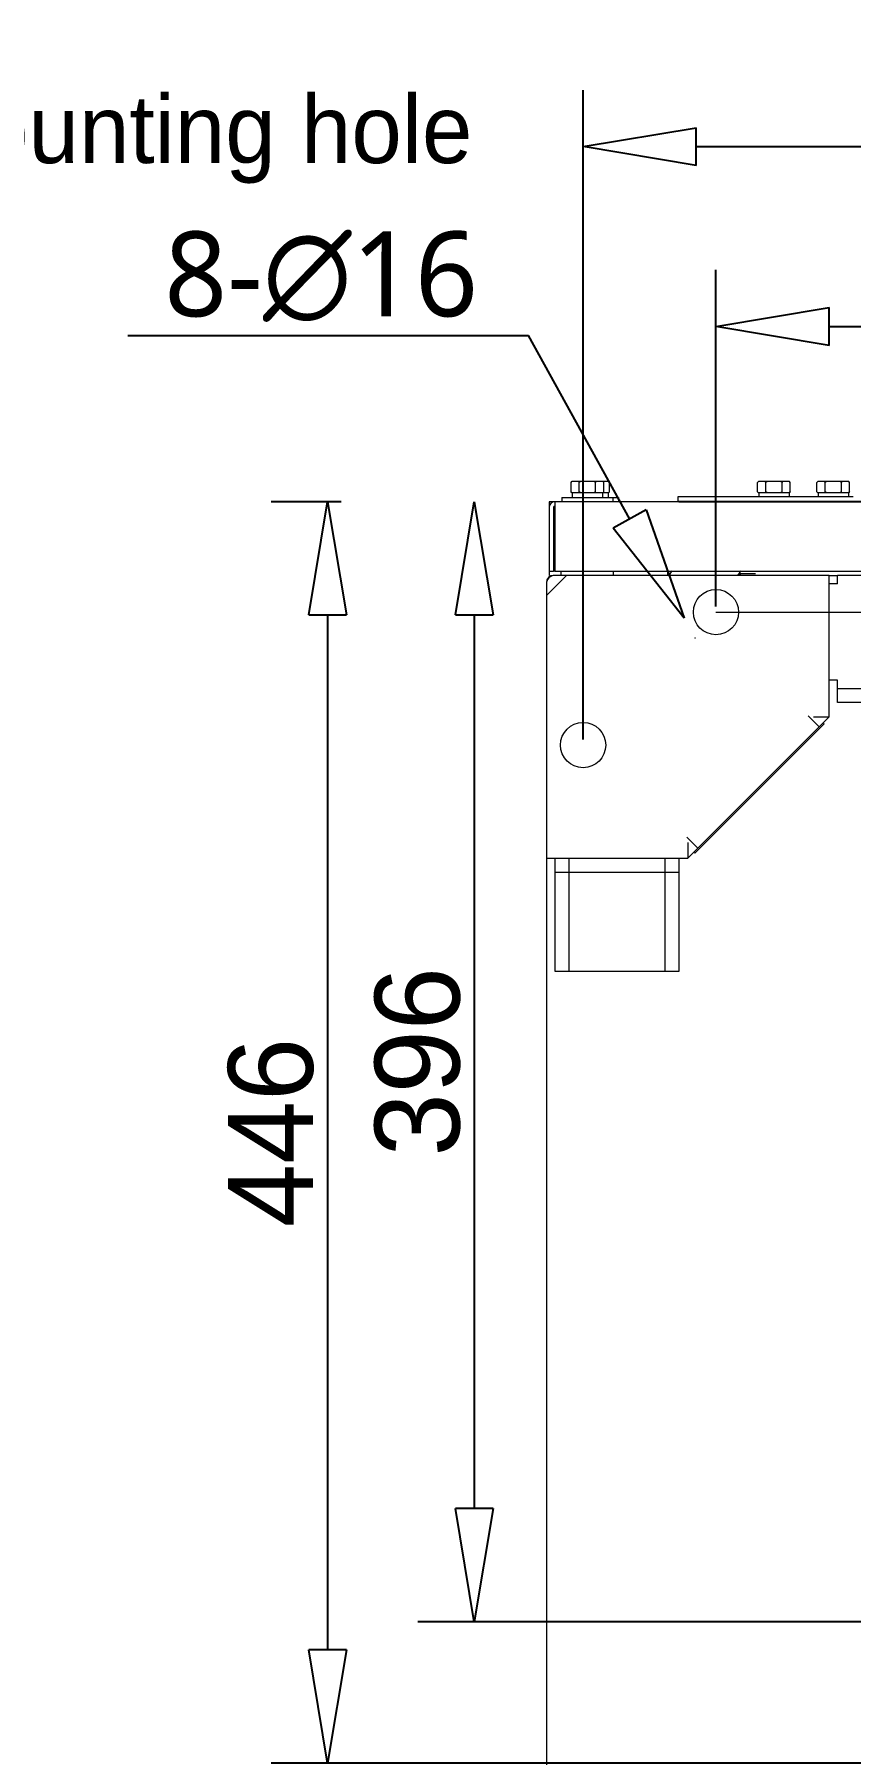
# Model space of a CAD drawing. Header units: inches. Extents: x -4705 to 38647, y 7098 to 31800.
# Drawn here: x 4649 to 4938, y 26205 to 26813 of the extents above; entities that cross this region are included whole.
import ezdxf

# ---------------------------------------------------------------- set-up
doc = ezdxf.new("R2010")
doc.units = ezdxf.units.IN
doc.header["$LTSCALE"] = 10
doc.header["$MEASUREMENT"] = 0
doc.linetypes.add('CENTER', pattern=[2, 1.25, -0.25, 0.25, -0.25])
doc.layers.get('0').update_dxf_attribs({"lineweight": 0})
doc.layers.get('Defpoints').update_dxf_attribs({"lineweight": 0})
doc.layers.add('00_COMPONENTS', color=7, linetype='Continuous', lineweight=0)
doc.styles.add('DWGTransNewTextStyle', font='SourceHanSansCN-Normal.ttf')
doc.styles.get("Standard").update_dxf_attribs({"font": 'SourceHanSansCN-Normal.ttf'})
doc.dimstyles.new('副本 (2) Standard', dxfattribs={"dimtxt": 30, "dimasz": 40, "dimexe": 20, "dimexo": 2, "dimgap": 5, "dimtad": 1, "dimtoh": 1, "dimdec": 0, "dimdsep": 46, "dimtxsty": 'Standard', "dimblk": 'CLOSEDBLANK', "dimcen": 0.09, "dimclrd": 256, "dimadec": 0, "dimazin": 0, "dimtfac": 1, "dimtdec": 0, "dimtofl": 0, "dimtmove": 1, "dimatfit": 2, "dimldrblk": 'CLOSEDBLANK', "dimfxl": 1, "dimtolj": 1, "dimtzin": 0, "dimarcsym": 0})

# ---------------------------------------------------------------- blocks, each defined once
blk = doc.blocks.new('_ClosedBlank')
at = {"color": 0, "linetype": 'ByBlock', "lineweight": -2}
for p, q in [((-1, 0.167), (0, 0)), ((-1, 0.167), (-1, -0.167)), ((0, 0), (-1, -0.167))]:
    blk.add_line(p, q, dxfattribs=at)
blk = doc.blocks.new('*D19')
at = {"color": 0, "linetype": 'CENTER', "lineweight": -2, "ltscale": 50, "transparency": 16777216}
for p, q in [((4890.51, 26610.97), (4890.51, 26729.97)), ((5370.51, 26597.74), (5370.51, 26729.97))]:
    blk.add_line(p, q, dxfattribs=at)
at = {"linetype": 'CENTER', "lineweight": -2, "ltscale": 50, "transparency": 16777216}
blk.add_line((4930.51, 26709.97), (5330.51, 26709.97), dxfattribs=at)
at = {"layer": 'Defpoints', "color": 0, "linetype": 'CENTER', "transparency": 16777216}
for p in [(5370.51, 26709.97), (4890.51, 26608.97), (5370.51, 26595.74)]:
    blk.add_point(p, dxfattribs=at)
at = {"linetype": 'ByBlock', "lineweight": -2, "transparency": 16777216, "xscale": 40, "yscale": 40, "zscale": 40, "rotation": 180}
blk.add_blockref('_ClosedBlank', (4890.51, 26709.97), dxfattribs=at)
at = {"linetype": 'ByBlock', "lineweight": -2, "transparency": 16777216, "xscale": 40, "yscale": 40, "zscale": 40}
blk.add_blockref('_ClosedBlank', (5370.51, 26709.97), dxfattribs=at)
at = {"color": 0, "linetype": 'CENTER', "ltscale": 50, "transparency": 16777216, "insert": (5130.51, 26729.97), "char_height": 30, "attachment_point": 5}
blk.add_mtext('\\A1;480', dxfattribs=at)
blk = doc.blocks.new('*D21')
at = {"color": 0, "linetype": 'CENTER', "lineweight": -2, "ltscale": 50, "transparency": 16777216}
for p, q in [((4843.51, 26563.97), (4843.51, 26793.6)), ((5370.51, 26589.89), (5370.51, 26793.6))]:
    blk.add_line(p, q, dxfattribs=at)
at = {"linetype": 'CENTER', "lineweight": -2, "ltscale": 50, "transparency": 16777216}
blk.add_line((4883.51, 26773.6), (5330.51, 26773.6), dxfattribs=at)
at = {"layer": 'Defpoints', "color": 0, "linetype": 'CENTER', "transparency": 16777216}
for p in [(5370.51, 26773.6), (5370.51, 26587.89), (4843.51, 26561.97)]:
    blk.add_point(p, dxfattribs=at)
at = {"linetype": 'ByBlock', "lineweight": -2, "transparency": 16777216, "xscale": 40, "yscale": 40, "zscale": 40, "rotation": 180}
blk.add_blockref('_ClosedBlank', (4843.51, 26773.6), dxfattribs=at)
at = {"linetype": 'ByBlock', "lineweight": -2, "transparency": 16777216, "xscale": 40, "yscale": 40, "zscale": 40}
blk.add_blockref('_ClosedBlank', (5370.51, 26773.6), dxfattribs=at)
at = {"color": 0, "linetype": 'CENTER', "ltscale": 50, "transparency": 16777216, "insert": (5107.01, 26793.6), "char_height": 30, "attachment_point": 5}
blk.add_mtext('\\A1;527', dxfattribs=at)
blk = doc.blocks.new('*D27')
at = {"color": 0, "linetype": 'CENTER', "lineweight": -2, "ltscale": 50, "transparency": 16777216}
for p, q in [((5752.36, 26647.97), (4784.99, 26647.97)), ((5039.92, 26251.97), (4784.99, 26251.97))]:
    blk.add_line(p, q, dxfattribs=at)
at = {"linetype": 'CENTER', "lineweight": -2, "ltscale": 50, "transparency": 16777216}
blk.add_line((4804.99, 26607.97), (4804.99, 26291.97), dxfattribs=at)
at = {"layer": 'Defpoints', "color": 0, "linetype": 'CENTER', "transparency": 16777216}
for p in [(5754.36, 26647.97), (4804.99, 26251.97), (5041.92, 26251.97)]:
    blk.add_point(p, dxfattribs=at)
at = {"linetype": 'ByBlock', "lineweight": -2, "transparency": 16777216, "xscale": 40, "yscale": 40, "zscale": 40}
for p, rotation in [((4804.99, 26647.97), 90), ((4804.99, 26251.97), 270)]:
    blk.add_blockref('_ClosedBlank', p, dxfattribs=dict(at, rotation=rotation))
at = {"color": 0, "linetype": 'CENTER', "ltscale": 50, "transparency": 16777216, "insert": (4784.99, 26449.97), "char_height": 30, "attachment_point": 5, "rotation": 90}
blk.add_mtext('\\A1;396', dxfattribs=at)
blk = doc.blocks.new('*D28')
at = {"color": 0, "linetype": 'CENTER', "lineweight": -2, "ltscale": 50, "transparency": 16777216}
for p, q in [((5507.92, 26647.97), (4733.1, 26647.97)), ((5040.89, 26201.97), (4733.1, 26201.97))]:
    blk.add_line(p, q, dxfattribs=at)
at = {"linetype": 'CENTER', "lineweight": -2, "ltscale": 50, "transparency": 16777216}
blk.add_line((4753.1, 26607.97), (4753.1, 26241.97), dxfattribs=at)
at = {"layer": 'Defpoints', "color": 0, "linetype": 'CENTER', "transparency": 16777216}
for p in [(5509.92, 26647.97), (4753.1, 26201.97), (5042.89, 26201.97)]:
    blk.add_point(p, dxfattribs=at)
at = {"linetype": 'ByBlock', "lineweight": -2, "transparency": 16777216, "xscale": 40, "yscale": 40, "zscale": 40}
for p, rotation in [((4753.1, 26647.97), 90), ((4753.1, 26201.97), 270)]:
    blk.add_blockref('_ClosedBlank', p, dxfattribs=dict(at, rotation=rotation))
at = {"color": 0, "linetype": 'CENTER', "ltscale": 50, "transparency": 16777216, "insert": (4733.1, 26424.97), "char_height": 30, "attachment_point": 5, "rotation": 90}
blk.add_mtext('\\A1;446', dxfattribs=at)
blk = doc.blocks.new('*D38')
at = {"lineweight": -2, "ltscale": 50, "transparency": 16777216}
for p in [(4682.45, 26706.84), (4859.98, 26641.89)]:
    blk.add_line(p, (4824.18, 26706.84), dxfattribs=at)
at = {"color": 0, "ltscale": 50, "transparency": 16777216}
for p, q in [((4883.07, 26599.86), (4883.25, 26599.86)), ((4883.16, 26599.77), (4883.16, 26599.95))]:
    blk.add_line(p, q, dxfattribs=at)
at = {"layer": 'Defpoints', "color": 0, "linetype": 'CENTER', "transparency": 16777216}
for p in [(4879.3, 26606.86), (4887.02, 26592.85)]:
    blk.add_point(p, dxfattribs=at)
at = {"linetype": 'ByBlock', "lineweight": -2, "transparency": 16777216, "xscale": 40, "yscale": 40, "zscale": 40, "rotation": 298.8689922299727}
blk.add_blockref('_ClosedBlank', (4879.3, 26606.86), dxfattribs=at)
at = {"color": 0, "linetype": 'CENTER', "ltscale": 50, "transparency": 16777216, "insert": (4750.82, 26727.6), "char_height": 30, "attachment_point": 5}
blk.add_mtext('\\A1;\\A1;{\\fLucida Sans Unicode|b0|i0|c134|p34;8-∅16}', dxfattribs=at)

msp = doc.modelspace()

# ---------------------------------------------------------------- linework, layer by layer
at = {"color": 0, "linetype": 'CENTER', "ltscale": 50}
msp.add_line((4890.509, 26608.974), (5850.509, 26608.974), dxfattribs=at)
at = {"color": 2, "linetype": 'Continuous'}
for p, q in [((4833.509, 26521.974), (4833.509, 26481.974)), ((4833.509, 26516.974), (4877.509, 26516.974)), ((4838.509, 26521.974), (4838.509, 26481.974)), ((4872.509, 26481.974), (4872.509, 26521.974)), ((4877.509, 26481.974), (4877.509, 26521.974)), ((4833.509, 26481.974), (4877.509, 26481.974))]:
    msp.add_line(p, q, dxfattribs=at)
at = {"color": 1, "linetype": 'CENTER', "ltscale": 50}
msp.add_line((5897.509, 26213.974), (4901.743, 26213.974), dxfattribs=at)
at = {"layer": '00_COMPONENTS', "color": 7, "linetype": 'Continuous'}
for p, q in [((4839.236, 26654.874), (4839.536, 26655.174)), ((4839.236, 26651.474), (4839.236, 26654.874)), ((4839.536, 26651.174), (4839.236, 26651.474)), ((4852.483, 26655.174), (4839.536, 26655.174)), ((4852.483, 26651.174), (4839.536, 26651.174)), ((4839.654, 26651.174), (4839.654, 26649.574)), ((4842.123, 26651.474), (4842.123, 26654.874)), ((4847.896, 26651.474), (4847.896, 26654.874)), ((4850.364, 26651.174), (4850.364, 26649.574)), ((4850.783, 26654.874), (4850.483, 26655.174)), ((4850.483, 26651.174), (4850.783, 26651.474)), ((4850.783, 26651.474), (4850.783, 26654.874)), ((4852.364, 26651.174), (4852.364, 26649.574)), ((4852.783, 26654.874), (4852.483, 26655.174)), ((4852.483, 26651.174), (4852.783, 26651.474)), ((4852.783, 26651.474), (4852.783, 26654.874)), ((4905.236, 26654.874), (4905.536, 26655.174)), ((4905.236, 26651.474), (4905.236, 26654.874)), ((4905.536, 26651.174), (4905.236, 26651.474)), ((4916.483, 26655.174), (4905.536, 26655.174)), ((4916.483, 26651.174), (4905.536, 26651.174)), ((4905.654, 26651.174), (4905.654, 26649.774)), ((4908.123, 26651.474), (4908.123, 26654.874)), ((4913.896, 26651.474), (4913.896, 26654.874)), ((4916.364, 26651.174), (4916.364, 26649.774)), ((4916.783, 26654.874), (4916.483, 26655.174)), ((4916.483, 26651.174), (4916.783, 26651.474)), ((4916.783, 26651.474), (4916.783, 26654.874)), ((4926.236, 26654.874), (4926.536, 26655.174)), ((4926.236, 26651.474), (4926.236, 26654.874)), ((4926.536, 26651.174), (4926.236, 26651.474)), ((4937.483, 26655.174), (4926.536, 26655.174)), ((4937.483, 26651.174), (4926.536, 26651.174)), ((4926.654, 26651.174), (4926.654, 26649.774)), ((4929.123, 26651.474), (4929.123, 26654.874)), ((4934.896, 26651.474), (4934.896, 26654.874)), ((4937.364, 26651.174), (4937.364, 26649.774)), ((4937.783, 26654.874), (4937.483, 26655.174)), ((4937.483, 26651.174), (4937.783, 26651.474)), ((4937.783, 26651.474), (4937.783, 26654.874)), ((4939.009, 26647.974), (4831.509, 26647.974)), ((4831.509, 26647.974), (4831.509, 26646.474)), ((4831.509, 26645.974), (4831.509, 26621.974)), ((4833.009, 26645.974), (4833.009, 26623.474)), ((4833.509, 26647.974), (4833.509, 26623.474)), ((4836.009, 26649.574), (4856.009, 26649.574)), ((4836.009, 26649.574), (4836.009, 26647.974)), ((4854.009, 26649.574), (4854.009, 26647.974)), ((4856.009, 26649.574), (4856.009, 26647.974)), ((4939.009, 26649.774), (4877.009, 26649.774)), ((4877.009, 26649.773), (4877.009, 26647.974)), ((4830.509, 26614.904), (4837.579, 26621.974)), ((4831.509, 26623.474), (4833.009, 26623.474)), ((4833.509, 26623.474), (4833.009, 26623.474)), ((4833.509, 26623.474), (4959.009, 26623.474)), ((4837.579, 26621.974), (4833.509, 26621.974)), ((4835.759, 26621.974), (4835.759, 26623.474)), ((4930.509, 26621.974), (4837.579, 26621.974)), ((4854.259, 26621.974), (4854.259, 26623.474)), ((4873.509, 26622.474), (4873.509, 26623.474)), ((4874.941, 26623.572), (4873.811, 26621.974)), ((4899.29, 26623.544), (4898.181, 26621.974)), ((4904.545, 26622.474), (4898.534, 26622.474)), ((4930.509, 26621.974), (4933.509, 26621.974)), ((4930.509, 26571.974), (4930.509, 26621.974)), ((5807.509, 26621.974), (4933.509, 26621.974)), ((4933.509, 26618.974), (4933.509, 26621.974)), ((4830.509, 26618.974), (4830.509, 26614.904)), ((4830.509, 26614.904), (4830.509, 26521.974)), ((4933.509, 26618.974), (4930.509, 26618.974)), ((4933.509, 26584.974), (4930.509, 26584.974)), ((4933.509, 26581.974), (4933.509, 26584.974)), ((4933.509, 26581.974), (5807.509, 26581.974)), ((4933.509, 26576.974), (4933.509, 26581.974)), ((4943.509, 26576.974), (4933.509, 26576.974)), ((4880.509, 26521.974), (4930.509, 26571.974)), ((4923.085, 26572.328), (4926.974, 26568.439)), ((4925.009, 26571.974), (4930.509, 26571.974)), ((4928.744, 26569.502), (4882.982, 26523.74)), ((4928.744, 26569.502), (4928.39, 26569.855)), ((4880.156, 26529.399), (4884.045, 26525.51)), ((4880.509, 26527.474), (4880.509, 26521.974)), ((4882.982, 26523.74), (4882.628, 26524.094)), ((4830.509, 26521.974), (4880.509, 26521.974)), ((4830.509, 26521.974), (4830.509, 25911.974))]:
    msp.add_line(p, q, dxfattribs=at)
for centre in [(4890.509, 26608.974), (4843.509, 26561.974)]:
    msp.add_circle(centre, 8, dxfattribs=at)
for centre, radius, start, end in [((4841.951, 26654.103), 3.776, 228.699118, 230.838159), ((4848.068, 26652.247), 3.776, 48.701275, 50.838212), ((4850.068, 26652.247), 3.776, 48.701275, 50.838212), ((4907.951, 26654.103), 3.776, 228.699118, 230.838159), ((4914.068, 26652.247), 3.776, 48.701275, 50.838212), ((4928.951, 26654.103), 3.776, 228.699118, 230.838159), ((4935.068, 26652.247), 3.776, 48.701275, 50.838212), ((4833.509, 26645.974), 2, 90, 180), ((4833.509, 26645.974), 0.5, 90, 180), ((4833.509, 26618.974), 3, 90, 180), ((4833.009, 26619.474), 2.5, 90, 180), ((4873.009, 26622.474), 0.5, 330, 0), ((4897.759, 26627.474), 5.225, 277.113077, 286.646496)]:
    msp.add_arc(centre, radius, start, end, dxfattribs=at)
for points in [[(4839.566, 26655.174), (4839.45, 26655.081), (4839.341, 26654.98), (4839.236, 26654.874)], [(4839.458, 26651.266), (4839.382, 26651.333), (4839.308, 26651.403), (4839.236, 26651.474)], [(4842.123, 26654.874), (4842.017, 26654.98), (4841.908, 26655.081), (4841.793, 26655.174)], [(4842.123, 26651.474), (4842.017, 26651.369), (4841.908, 26651.268), (4841.793, 26651.174)], [(4842.782, 26655.174), (4842.559, 26655.083), (4842.339, 26654.983), (4842.123, 26654.874)], [(4842.782, 26651.174), (4842.559, 26651.266), (4842.339, 26651.366), (4842.123, 26651.474)], [(4847.896, 26654.874), (4847.68, 26654.983), (4847.46, 26655.083), (4847.236, 26655.174)], [(4847.896, 26651.474), (4847.68, 26651.366), (4847.46, 26651.266), (4847.236, 26651.174)], [(4848.226, 26655.174), (4848.111, 26655.081), (4848.001, 26654.98), (4847.896, 26654.874)], [(4848.226, 26651.174), (4848.111, 26651.268), (4848.001, 26651.369), (4847.896, 26651.474)], [(4850.783, 26651.474), (4850.678, 26651.369), (4850.568, 26651.268), (4850.453, 26651.174)], [(4850.783, 26654.874), (4850.711, 26654.946), (4850.637, 26655.016), (4850.56, 26655.084)], [(4852.783, 26651.474), (4852.678, 26651.369), (4852.568, 26651.268), (4852.453, 26651.174)], [(4852.783, 26654.874), (4852.711, 26654.946), (4852.637, 26655.016), (4852.56, 26655.084)], [(4905.566, 26655.174), (4905.45, 26655.081), (4905.341, 26654.98), (4905.236, 26654.874)], [(4905.458, 26651.266), (4905.382, 26651.333), (4905.308, 26651.403), (4905.236, 26651.474)], [(4908.123, 26654.874), (4908.017, 26654.98), (4907.908, 26655.081), (4907.793, 26655.174)], [(4908.123, 26651.474), (4908.017, 26651.369), (4907.908, 26651.268), (4907.793, 26651.174)], [(4908.782, 26655.174), (4908.559, 26655.083), (4908.339, 26654.983), (4908.123, 26654.874)], [(4908.782, 26651.174), (4908.559, 26651.266), (4908.339, 26651.366), (4908.123, 26651.474)], [(4913.896, 26654.874), (4913.68, 26654.983), (4913.46, 26655.083), (4913.236, 26655.174)], [(4913.896, 26651.474), (4913.68, 26651.366), (4913.46, 26651.266), (4913.236, 26651.174)], [(4914.226, 26655.174), (4914.111, 26655.081), (4914.001, 26654.98), (4913.896, 26654.874)], [(4914.226, 26651.174), (4914.111, 26651.268), (4914.001, 26651.369), (4913.896, 26651.474)], [(4916.783, 26651.474), (4916.678, 26651.369), (4916.568, 26651.268), (4916.453, 26651.174)], [(4916.783, 26654.874), (4916.711, 26654.946), (4916.637, 26655.016), (4916.56, 26655.084)], [(4926.566, 26655.174), (4926.45, 26655.081), (4926.341, 26654.98), (4926.236, 26654.874)], [(4926.458, 26651.266), (4926.382, 26651.333), (4926.308, 26651.403), (4926.236, 26651.474)], [(4929.123, 26654.874), (4929.017, 26654.98), (4928.908, 26655.081), (4928.793, 26655.174)], [(4929.123, 26651.474), (4929.017, 26651.369), (4928.908, 26651.268), (4928.793, 26651.174)], [(4929.782, 26655.174), (4929.559, 26655.083), (4929.339, 26654.983), (4929.123, 26654.874)], [(4929.782, 26651.174), (4929.559, 26651.266), (4929.339, 26651.366), (4929.123, 26651.474)], [(4934.896, 26654.874), (4934.68, 26654.983), (4934.46, 26655.083), (4934.236, 26655.174)], [(4934.896, 26651.474), (4934.68, 26651.366), (4934.46, 26651.266), (4934.236, 26651.174)], [(4935.226, 26655.174), (4935.111, 26655.081), (4935.001, 26654.98), (4934.896, 26654.874)], [(4935.226, 26651.174), (4935.111, 26651.268), (4935.001, 26651.369), (4934.896, 26651.474)], [(4937.783, 26651.474), (4937.678, 26651.369), (4937.568, 26651.268), (4937.453, 26651.174)], [(4937.783, 26654.874), (4937.711, 26654.946), (4937.637, 26655.016), (4937.56, 26655.084)]]:
    msp.add_open_spline(points, degree=3, dxfattribs=at)

# ---------------------------------------------------------------- texts
at = {"color": 0, "insert": (4602.719, 26760.534), "char_height": 24, "width": 293.43598, "attachment_point": 7, "style": 'DWGTransNewTextStyle'}
msp.add_mtext('Mounting hole', dxfattribs=at)

# ---------------------------------------------------------------- dimensions: what is measured, and where the dimension line sits
at = {"color": 0, "linetype": 'CENTER', "ltscale": 50}
for base, p1, p2, picture, middle in [((5370.509, 26773.595), (4843.509, 26561.974), (5370.509, 26587.891), '*D21', (5107.009, 26793.595)), ((5370.509, 26709.974), (4890.509, 26608.974), (5370.509, 26595.736), '*D19', (5130.509, 26729.974))]:
    dim = msp.add_linear_dim(base=base, p1=p1, p2=p2, dimstyle='副本 (2) Standard', dxfattribs=at)
    dim.commit()
    dim.dimension.update_dxf_attribs({"geometry": picture, "text_midpoint": middle})
at = {"color": 0, "ltscale": 50}
dim = msp.add_diameter_dim_2p(p1=(4887.02, 26592.853), p2=(4879.295, 26606.865), text='\\A1;{\\fLucida Sans Unicode|b0|i0|c134|p34;8-<>}', dimstyle='副本 (2) Standard', override={"dimtxsty": 'Standard'}, dxfattribs=at)
dim.commit()
dim.dimension.update_dxf_attribs({"geometry": '*D38', "text_midpoint": (4824.177, 26706.84), "dimtype": 163})
at = {"color": 0, "linetype": 'CENTER', "ltscale": 50}
for base, p1, p2, picture, middle in [((4753.096, 26201.974), (5509.922, 26647.974), (5042.889, 26201.974), '*D28', (4733.096, 26424.974)), ((4804.993, 26251.974), (5754.358, 26647.974), (5041.919, 26251.974), '*D27', (4784.993, 26449.974))]:
    dim = msp.add_linear_dim(base=base, p1=p1, p2=p2, angle=90, dimstyle='副本 (2) Standard', dxfattribs=at)
    dim.commit()
    dim.dimension.update_dxf_attribs({"geometry": picture, "text_midpoint": middle})

doc.saveas('drawing.dxf')
